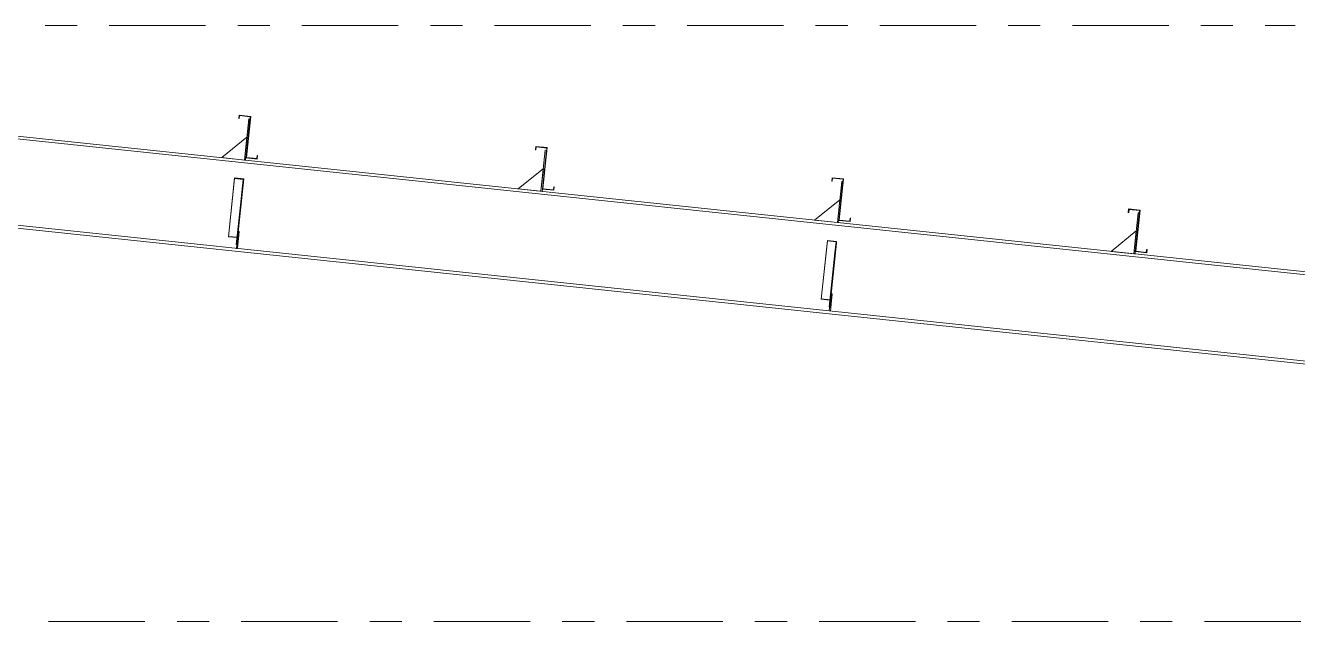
# Model space of a CAD drawing. Header units: millimetres. Extents: x -94 to 729, y -75 to 499.
# Drawn here: x 223.28 to 262.9, y 78.75 to 97.32 of the extents above; entities that cross this region are included whole.
import ezdxf

# ---------------------------------------------------------------- set-up
doc = ezdxf.new("R2010")
doc.units = ezdxf.units.MM
for name, pattern in [('XKITLINE00', [0]), ('XKITLINE02', [4, 2, -2]), ('XKITLINE03', [6, 3, -1, 1, -1])]:
    doc.linetypes.add(name, pattern=pattern)
doc.layers.add('Part', color=2, linetype='Continuous', lineweight=0)
doc.layers.add('S-grid', color=1, linetype='Continuous', lineweight=0)

# ---------------------------------------------------------------- blocks, each defined once
blk = doc.blocks.new('*A10')
at = {"layer": 'Part'}
blk.add_hatch(color=3, dxfattribs=at).paths.add_polyline_path([(258.191, 90.251), (258.201, 90.345), (258.214, 90.344), (258.203, 90.237), (257.847, 90.275), (257.982, 91.555), (257.653, 91.589), (257.643, 91.496), (257.63, 91.497), (257.641, 91.604), (257.997, 91.566), (257.862, 90.286)], flags=17)
blk = doc.blocks.new('*A11')
at = {"layer": 'Part'}
blk.add_hatch(color=3, dxfattribs=at).paths.add_polyline_path([(258.191, 90.251), (258.201, 90.345), (258.214, 90.344), (258.203, 90.237), (257.847, 90.275), (257.982, 91.555), (257.653, 91.589), (257.643, 91.496), (257.63, 91.497), (257.641, 91.604), (257.997, 91.566), (257.862, 90.286)], flags=17)
blk = doc.blocks.new('*A12')
at = {"layer": 'Part'}
blk.add_hatch(color=3, dxfattribs=at).paths.add_polyline_path([(248.957, 91.225), (248.967, 91.319), (248.979, 91.318), (248.968, 91.211), (248.613, 91.249), (248.748, 92.529), (248.418, 92.563), (248.408, 92.47), (248.396, 92.471), (248.407, 92.578), (248.762, 92.54), (248.627, 91.26)], flags=17)
blk = doc.blocks.new('*A13')
at = {"layer": 'Part'}
blk.add_hatch(color=3, dxfattribs=at).paths.add_polyline_path([(248.957, 91.225), (248.967, 91.319), (248.979, 91.318), (248.968, 91.211), (248.613, 91.249), (248.748, 92.529), (248.418, 92.563), (248.408, 92.47), (248.396, 92.471), (248.407, 92.578), (248.762, 92.54), (248.627, 91.26)], flags=17)
blk = doc.blocks.new('*A14')
at = {"layer": 'Part'}
blk.add_hatch(color=3, dxfattribs=at).paths.add_polyline_path([(239.722, 92.199), (239.732, 92.293), (239.745, 92.292), (239.734, 92.185), (239.378, 92.223), (239.513, 93.503), (239.184, 93.537), (239.174, 93.444), (239.161, 93.445), (239.172, 93.552), (239.528, 93.514), (239.393, 92.234)], flags=17)
blk = doc.blocks.new('*A15')
at = {"layer": 'Part'}
blk.add_hatch(color=3, dxfattribs=at).paths.add_polyline_path([(239.722, 92.199), (239.732, 92.293), (239.745, 92.292), (239.734, 92.185), (239.378, 92.223), (239.513, 93.503), (239.184, 93.537), (239.174, 93.444), (239.161, 93.445), (239.172, 93.552), (239.528, 93.514), (239.393, 92.234)], flags=17)
blk = doc.blocks.new('*A16')
at = {"layer": 'Part'}
blk.add_hatch(color=3, dxfattribs=at).paths.add_polyline_path([(248.258, 90.607), (248.26, 90.625), (248.544, 90.595), (248.506, 90.236), (248.492, 90.237), (248.528, 90.579)], flags=17)
blk = doc.blocks.new('*A62')
at = {"layer": 'Part'}
blk.add_hatch(color=3, dxfattribs=at).paths.add_polyline_path([(229.789, 92.555), (229.791, 92.573), (230.075, 92.543), (230.037, 92.184), (230.023, 92.185), (230.059, 92.527)], flags=17)
blk = doc.blocks.new('*A86')
at = {"layer": 'Part'}
blk.add_hatch(color=3, dxfattribs=at).paths.add_polyline_path([(230.488, 93.173), (230.498, 93.267), (230.51, 93.266), (230.499, 93.159), (230.144, 93.197), (230.279, 94.477), (229.949, 94.511), (229.939, 94.418), (229.927, 94.419), (229.938, 94.526), (230.293, 94.488), (230.158, 93.208)], flags=17)
blk = doc.blocks.new('*A87')
at = {"layer": 'Part'}
blk.add_hatch(color=3, dxfattribs=at).paths.add_polyline_path([(230.488, 93.173), (230.498, 93.267), (230.51, 93.266), (230.499, 93.159), (230.144, 93.197), (230.279, 94.477), (229.949, 94.511), (229.939, 94.418), (229.927, 94.419), (229.938, 94.526), (230.293, 94.488), (230.158, 93.208)], flags=17)
blk = doc.blocks.new('*A549')
at = {"layer": 'S-grid', "color": 1, "linetype": 'XKITLINE03', "lineweight": 0}
blk.add_line((117.889, 97.321), (262.825, 97.321), dxfattribs=at)
blk = doc.blocks.new('*A550')
at = {"layer": 'S-grid', "color": 1, "linetype": 'XKITLINE03', "lineweight": 0}
blk.add_line((-10, 78.75), (433.443, 78.75), dxfattribs=at)
blk = doc.blocks.new('*A552')
at = {"layer": 'Part', "color": 7, "linetype": 'XKITLINE02', "lineweight": 0}
for p, q in [((220.347, 94.065), (220.067, 91.408)), ((220.349, 94.086), (220.357, 94.157)), ((282.614, 87.59), (282.314, 84.749)), ((276.009, 85.414), (275.725, 85.444)), ((276.019, 85.506), (275.735, 85.536))]:
    blk.add_line(p, q, dxfattribs=at)
at = {"layer": 'Part', "color": 2, "linetype": 'XKITLINE00', "lineweight": 0}
for p, q in [((220.349, 94.086), (220.347, 94.065)), ((282.604, 87.498), (220.347, 94.065)), ((220.357, 94.157), (282.614, 87.59)), ((220.067, 91.408), (220.057, 91.316)), ((275.725, 85.444), (220.057, 91.316)), ((275.735, 85.536), (220.067, 91.408)), ((282.314, 84.749), (276.009, 85.414)), ((282.324, 84.841), (276.019, 85.506))]:
    blk.add_line(p, q, dxfattribs=at)
blk = doc.blocks.new('*A599')
at = {"layer": 'Part', "color": 2, "linetype": 'XKITLINE00', "lineweight": 0}
for p, q in [((230.236, 94.408), (230.101, 93.129)), ((230.271, 94.404), (230.236, 94.408)), ((230.144, 93.197), (230.136, 93.126))]:
    blk.add_line(p, q, dxfattribs=at)
at = {"layer": 'Part', "color": 7, "linetype": 'XKITLINE02', "lineweight": 0}
for p, q in [((230.144, 93.197), (230.271, 94.404)), ((230.136, 93.126), (230.101, 93.129))]:
    blk.add_line(p, q, dxfattribs=at)
blk = doc.blocks.new('*A600')
at = {"layer": 'Part', "color": 7, "linetype": 'XKITLINE02', "lineweight": 0}
for p, q in [((229.879, 90.687), (229.903, 90.909)), ((229.882, 90.373), (229.847, 90.377)), ((229.858, 90.483), (229.893, 90.479))]:
    blk.add_line(p, q, dxfattribs=at)
at = {"layer": 'Part', "color": 2, "linetype": 'XKITLINE00', "lineweight": 0}
for p, q in [((229.938, 90.906), (229.882, 90.373)), ((229.903, 90.909), (229.938, 90.906)), ((229.847, 90.377), (229.879, 90.687))]:
    blk.add_line(p, q, dxfattribs=at)
blk = doc.blocks.new('*A601')
at = {"layer": 'Part', "color": 2, "linetype": 'XKITLINE00', "lineweight": 0}
blk.add_line((230.176, 93.84), (229.391, 93.204), dxfattribs=at)
at = {"layer": 'Part', "color": 7, "linetype": 'XKITLINE02', "lineweight": 0}
for p, q in [((230.101, 93.129), (230.176, 93.84)), ((229.391, 93.204), (230.101, 93.129))]:
    blk.add_line(p, q, dxfattribs=at)
blk = doc.blocks.new('*A606')
at = {"layer": 'Part', "color": 2, "linetype": 'XKITLINE00', "lineweight": 0}
for p, q in [((257.63, 91.497), (257.641, 91.604)), ((257.641, 91.604), (257.997, 91.566)), ((257.653, 91.589), (257.643, 91.496)), ((257.982, 91.555), (257.653, 91.589)), ((257.847, 90.275), (257.982, 91.555)), ((257.997, 91.566), (257.862, 90.286)), ((257.643, 91.496), (257.63, 91.497)), ((258.203, 90.237), (257.847, 90.275)), ((257.862, 90.286), (258.191, 90.251)), ((258.191, 90.251), (258.201, 90.345)), ((258.201, 90.345), (258.214, 90.344)), ((258.214, 90.344), (258.203, 90.237))]:
    blk.add_line(p, q, dxfattribs=at)
blk = doc.blocks.new('*A607')
at = {"layer": 'Part', "color": 2, "linetype": 'XKITLINE00', "lineweight": 0}
for p, q in [((257.63, 91.497), (257.641, 91.604)), ((257.641, 91.604), (257.997, 91.566)), ((257.653, 91.589), (257.643, 91.496)), ((257.982, 91.555), (257.653, 91.589)), ((257.847, 90.275), (257.982, 91.555)), ((257.997, 91.566), (257.862, 90.286)), ((257.643, 91.496), (257.63, 91.497)), ((258.203, 90.237), (257.847, 90.275)), ((257.862, 90.286), (258.191, 90.251)), ((258.191, 90.251), (258.201, 90.345)), ((258.201, 90.345), (258.214, 90.344)), ((258.214, 90.344), (258.203, 90.237))]:
    blk.add_line(p, q, dxfattribs=at)
blk = doc.blocks.new('*A608')
at = {"layer": 'Part', "color": 2, "linetype": 'XKITLINE00', "lineweight": 0}
for p, q in [((248.396, 92.471), (248.407, 92.578)), ((248.408, 92.47), (248.396, 92.471)), ((248.407, 92.578), (248.762, 92.54)), ((248.418, 92.563), (248.408, 92.47)), ((248.748, 92.529), (248.418, 92.563)), ((248.613, 91.249), (248.748, 92.529)), ((248.762, 92.54), (248.627, 91.26)), ((248.968, 91.211), (248.613, 91.249)), ((248.627, 91.26), (248.957, 91.225)), ((248.957, 91.225), (248.967, 91.319)), ((248.967, 91.319), (248.979, 91.318)), ((248.979, 91.318), (248.968, 91.211))]:
    blk.add_line(p, q, dxfattribs=at)
blk = doc.blocks.new('*A609')
at = {"layer": 'Part', "color": 2, "linetype": 'XKITLINE00', "lineweight": 0}
for p, q in [((248.396, 92.471), (248.407, 92.578)), ((248.408, 92.47), (248.396, 92.471)), ((248.407, 92.578), (248.762, 92.54)), ((248.418, 92.563), (248.408, 92.47)), ((248.748, 92.529), (248.418, 92.563)), ((248.613, 91.249), (248.748, 92.529)), ((248.762, 92.54), (248.627, 91.26)), ((248.968, 91.211), (248.613, 91.249)), ((248.627, 91.26), (248.957, 91.225)), ((248.957, 91.225), (248.967, 91.319)), ((248.967, 91.319), (248.979, 91.318)), ((248.979, 91.318), (248.968, 91.211))]:
    blk.add_line(p, q, dxfattribs=at)
blk = doc.blocks.new('*A610')
at = {"layer": 'Part', "color": 2, "linetype": 'XKITLINE00', "lineweight": 0}
for p, q in [((239.161, 93.445), (239.172, 93.552)), ((239.172, 93.552), (239.528, 93.514)), ((239.184, 93.537), (239.174, 93.444)), ((239.513, 93.503), (239.184, 93.537)), ((239.174, 93.444), (239.161, 93.445)), ((239.378, 92.223), (239.513, 93.503)), ((239.528, 93.514), (239.393, 92.234)), ((239.734, 92.185), (239.378, 92.223)), ((239.393, 92.234), (239.722, 92.199)), ((239.722, 92.199), (239.732, 92.293)), ((239.732, 92.293), (239.745, 92.292)), ((239.745, 92.292), (239.734, 92.185))]:
    blk.add_line(p, q, dxfattribs=at)
blk = doc.blocks.new('*A611')
at = {"layer": 'Part', "color": 2, "linetype": 'XKITLINE00', "lineweight": 0}
for p, q in [((239.161, 93.445), (239.172, 93.552)), ((239.172, 93.552), (239.528, 93.514)), ((239.184, 93.537), (239.174, 93.444)), ((239.513, 93.503), (239.184, 93.537)), ((239.174, 93.444), (239.161, 93.445)), ((239.378, 92.223), (239.513, 93.503)), ((239.528, 93.514), (239.393, 92.234)), ((239.734, 92.185), (239.378, 92.223)), ((239.393, 92.234), (239.722, 92.199)), ((239.722, 92.199), (239.732, 92.293)), ((239.732, 92.293), (239.745, 92.292)), ((239.745, 92.292), (239.734, 92.185))]:
    blk.add_line(p, q, dxfattribs=at)
blk = doc.blocks.new('*A612')
at = {"layer": 'Part', "color": 2, "linetype": 'XKITLINE00', "lineweight": 0}
blk.add_line((257.879, 90.918), (257.094, 90.282), dxfattribs=at)
at = {"layer": 'Part', "color": 7, "linetype": 'XKITLINE02', "lineweight": 0}
for p, q in [((257.804, 90.207), (257.879, 90.918)), ((257.094, 90.282), (257.804, 90.207))]:
    blk.add_line(p, q, dxfattribs=at)
blk = doc.blocks.new('*A613')
at = {"layer": 'Part', "color": 2, "linetype": 'XKITLINE00', "lineweight": 0}
for p, q in [((257.939, 91.486), (257.804, 90.207)), ((257.975, 91.482), (257.939, 91.486)), ((257.847, 90.275), (257.84, 90.204))]:
    blk.add_line(p, q, dxfattribs=at)
at = {"layer": 'Part', "color": 7, "linetype": 'XKITLINE02', "lineweight": 0}
for p, q in [((257.847, 90.275), (257.975, 91.482)), ((257.84, 90.204), (257.804, 90.207))]:
    blk.add_line(p, q, dxfattribs=at)
blk = doc.blocks.new('*A614')
at = {"layer": 'Part', "color": 2, "linetype": 'XKITLINE00', "lineweight": 0}
blk.add_line((248.645, 91.892), (247.86, 91.256), dxfattribs=at)
at = {"layer": 'Part', "color": 7, "linetype": 'XKITLINE02', "lineweight": 0}
for p, q in [((248.57, 91.181), (248.645, 91.892)), ((247.86, 91.256), (248.57, 91.181))]:
    blk.add_line(p, q, dxfattribs=at)
blk = doc.blocks.new('*A615')
at = {"layer": 'Part', "color": 7, "linetype": 'XKITLINE02', "lineweight": 0}
for p, q in [((248.348, 88.739), (248.372, 88.961)), ((248.351, 88.425), (248.315, 88.429)), ((248.327, 88.535), (248.362, 88.531))]:
    blk.add_line(p, q, dxfattribs=at)
at = {"layer": 'Part', "color": 2, "linetype": 'XKITLINE00', "lineweight": 0}
for p, q in [((248.407, 88.958), (248.351, 88.425)), ((248.372, 88.961), (248.407, 88.958)), ((248.315, 88.429), (248.348, 88.739))]:
    blk.add_line(p, q, dxfattribs=at)
blk = doc.blocks.new('*A616')
at = {"layer": 'Part', "color": 2, "linetype": 'XKITLINE00', "lineweight": 0}
for p, q in [((248.705, 92.46), (248.57, 91.181)), ((248.74, 92.456), (248.705, 92.46)), ((248.613, 91.249), (248.605, 91.178))]:
    blk.add_line(p, q, dxfattribs=at)
at = {"layer": 'Part', "color": 7, "linetype": 'XKITLINE02', "lineweight": 0}
for p, q in [((248.613, 91.249), (248.74, 92.456)), ((248.605, 91.178), (248.57, 91.181))]:
    blk.add_line(p, q, dxfattribs=at)
blk = doc.blocks.new('*A617')
at = {"layer": 'Part', "color": 7, "linetype": 'XKITLINE02', "lineweight": 0}
for p, q in [((248.372, 88.961), (248.315, 88.429)), ((248.351, 88.425), (248.407, 88.958)), ((248.407, 88.958), (248.372, 88.961)), ((248.315, 88.429), (248.351, 88.425)), ((248.327, 88.535), (248.362, 88.531))]:
    blk.add_line(p, q, dxfattribs=at)
blk = doc.blocks.new('*A618')
at = {"layer": 'Part', "color": 7, "linetype": 'XKITLINE02', "lineweight": 0}
for p, q in [((248.26, 90.625), (248.066, 88.791)), ((248.528, 90.579), (248.314, 88.55)), ((248.328, 88.548), (248.544, 90.595)), ((248.066, 88.791), (248.336, 88.763)), ((248.068, 88.803), (248.352, 88.773)), ((248.314, 88.55), (248.328, 88.548))]:
    blk.add_line(p, q, dxfattribs=at)
blk = doc.blocks.new('*A619')
at = {"layer": 'Part', "color": 2, "linetype": 'XKITLINE00', "lineweight": 0}
for p, q in [((248.258, 90.607), (248.066, 88.791)), ((248.258, 90.607), (248.26, 90.625)), ((248.528, 90.579), (248.258, 90.607)), ((248.26, 90.625), (248.544, 90.595)), ((248.544, 90.595), (248.348, 88.739)), ((248.492, 90.237), (248.528, 90.579)), ((248.492, 90.237), (248.314, 88.55)), ((248.506, 90.236), (248.492, 90.237)), ((248.066, 88.791), (248.336, 88.763)), ((248.314, 88.55), (248.328, 88.548))]:
    blk.add_line(p, q, dxfattribs=at)
at = {"layer": 'Part', "color": 7, "linetype": 'XKITLINE02', "lineweight": 0}
for p, q in [((248.068, 88.803), (248.352, 88.773)), ((248.348, 88.739), (248.328, 88.548))]:
    blk.add_line(p, q, dxfattribs=at)
blk = doc.blocks.new('*A620')
at = {"layer": 'Part', "color": 2, "linetype": 'XKITLINE00', "lineweight": 0}
blk.add_line((239.41, 92.866), (238.625, 92.23), dxfattribs=at)
at = {"layer": 'Part', "color": 7, "linetype": 'XKITLINE02', "lineweight": 0}
for p, q in [((239.335, 92.155), (239.41, 92.866)), ((238.625, 92.23), (239.335, 92.155))]:
    blk.add_line(p, q, dxfattribs=at)
blk = doc.blocks.new('*A621')
at = {"layer": 'Part', "color": 2, "linetype": 'XKITLINE00', "lineweight": 0}
for p, q in [((239.47, 93.434), (239.335, 92.155)), ((239.506, 93.43), (239.47, 93.434)), ((239.378, 92.223), (239.371, 92.152))]:
    blk.add_line(p, q, dxfattribs=at)
at = {"layer": 'Part', "color": 7, "linetype": 'XKITLINE02', "lineweight": 0}
for p, q in [((239.378, 92.223), (239.506, 93.43)), ((239.371, 92.152), (239.335, 92.155))]:
    blk.add_line(p, q, dxfattribs=at)
blk = doc.blocks.new('*A819')
at = {"layer": 'Part', "color": 2, "linetype": 'XKITLINE00', "lineweight": 0}
for p, q in [((229.789, 92.555), (229.597, 90.739)), ((229.789, 92.555), (229.791, 92.573)), ((230.059, 92.527), (229.789, 92.555)), ((229.791, 92.573), (230.075, 92.543)), ((230.075, 92.543), (229.879, 90.687)), ((230.023, 92.185), (230.059, 92.527)), ((230.023, 92.185), (229.845, 90.498)), ((230.023, 92.185), (230.037, 92.184)), ((229.597, 90.739), (229.867, 90.711)), ((229.845, 90.498), (229.859, 90.496))]:
    blk.add_line(p, q, dxfattribs=at)
at = {"layer": 'Part', "color": 7, "linetype": 'XKITLINE02', "lineweight": 0}
for p, q in [((229.599, 90.751), (229.883, 90.721)), ((229.859, 90.496), (229.879, 90.687))]:
    blk.add_line(p, q, dxfattribs=at)
blk = doc.blocks.new('*A820')
at = {"layer": 'Part', "color": 7, "linetype": 'XKITLINE02', "lineweight": 0}
for p, q in [((229.791, 92.573), (229.597, 90.739)), ((230.059, 92.527), (229.845, 90.498)), ((229.859, 90.496), (230.075, 92.543)), ((229.599, 90.751), (229.883, 90.721)), ((229.597, 90.739), (229.867, 90.711)), ((229.845, 90.498), (229.859, 90.496))]:
    blk.add_line(p, q, dxfattribs=at)
blk = doc.blocks.new('*A821')
at = {"layer": 'Part', "color": 7, "linetype": 'XKITLINE02', "lineweight": 0}
for p, q in [((229.903, 90.909), (229.847, 90.377)), ((229.882, 90.373), (229.938, 90.906)), ((229.938, 90.906), (229.903, 90.909)), ((229.847, 90.377), (229.882, 90.373)), ((229.858, 90.483), (229.893, 90.479))]:
    blk.add_line(p, q, dxfattribs=at)
blk = doc.blocks.new('*A885')
at = {"layer": 'Part', "color": 2, "linetype": 'XKITLINE00', "lineweight": 0}
for p, q in [((229.927, 94.419), (229.938, 94.526)), ((229.939, 94.418), (229.927, 94.419)), ((229.938, 94.526), (230.293, 94.488)), ((229.949, 94.511), (229.939, 94.418)), ((230.279, 94.477), (229.949, 94.511)), ((230.144, 93.197), (230.279, 94.477)), ((230.293, 94.488), (230.158, 93.208)), ((230.499, 93.159), (230.144, 93.197)), ((230.158, 93.208), (230.488, 93.173)), ((230.488, 93.173), (230.498, 93.267)), ((230.498, 93.267), (230.51, 93.266)), ((230.51, 93.266), (230.499, 93.159))]:
    blk.add_line(p, q, dxfattribs=at)
blk = doc.blocks.new('*A886')
at = {"layer": 'Part', "color": 2, "linetype": 'XKITLINE00', "lineweight": 0}
for p, q in [((229.927, 94.419), (229.938, 94.526)), ((229.939, 94.418), (229.927, 94.419)), ((229.938, 94.526), (230.293, 94.488)), ((229.949, 94.511), (229.939, 94.418)), ((230.279, 94.477), (229.949, 94.511)), ((230.144, 93.197), (230.279, 94.477)), ((230.293, 94.488), (230.158, 93.208)), ((230.499, 93.159), (230.144, 93.197)), ((230.158, 93.208), (230.488, 93.173)), ((230.488, 93.173), (230.498, 93.267)), ((230.498, 93.267), (230.51, 93.266)), ((230.51, 93.266), (230.499, 93.159))]:
    blk.add_line(p, q, dxfattribs=at)

msp = doc.modelspace()

# ---------------------------------------------------------------- block references
at = {"lineweight": 0}
for name in ['*A549', '*A86', '*A87', '*A885', '*A886', '*A599', '*A552', '*A601', '*A14', '*A15', '*A610', '*A611', '*A621', '*A620', '*A819', '*A820', '*A62', '*A12', '*A13', '*A608', '*A609', '*A616', '*A614', '*A10', '*A11', '*A606', '*A607', '*A613', '*A600', '*A821', '*A612', '*A618', '*A619', '*A16', '*A615', '*A617', '*A550']:
    msp.add_blockref(name, (0, 0), dxfattribs=at)

doc.saveas('drawing.dxf')
